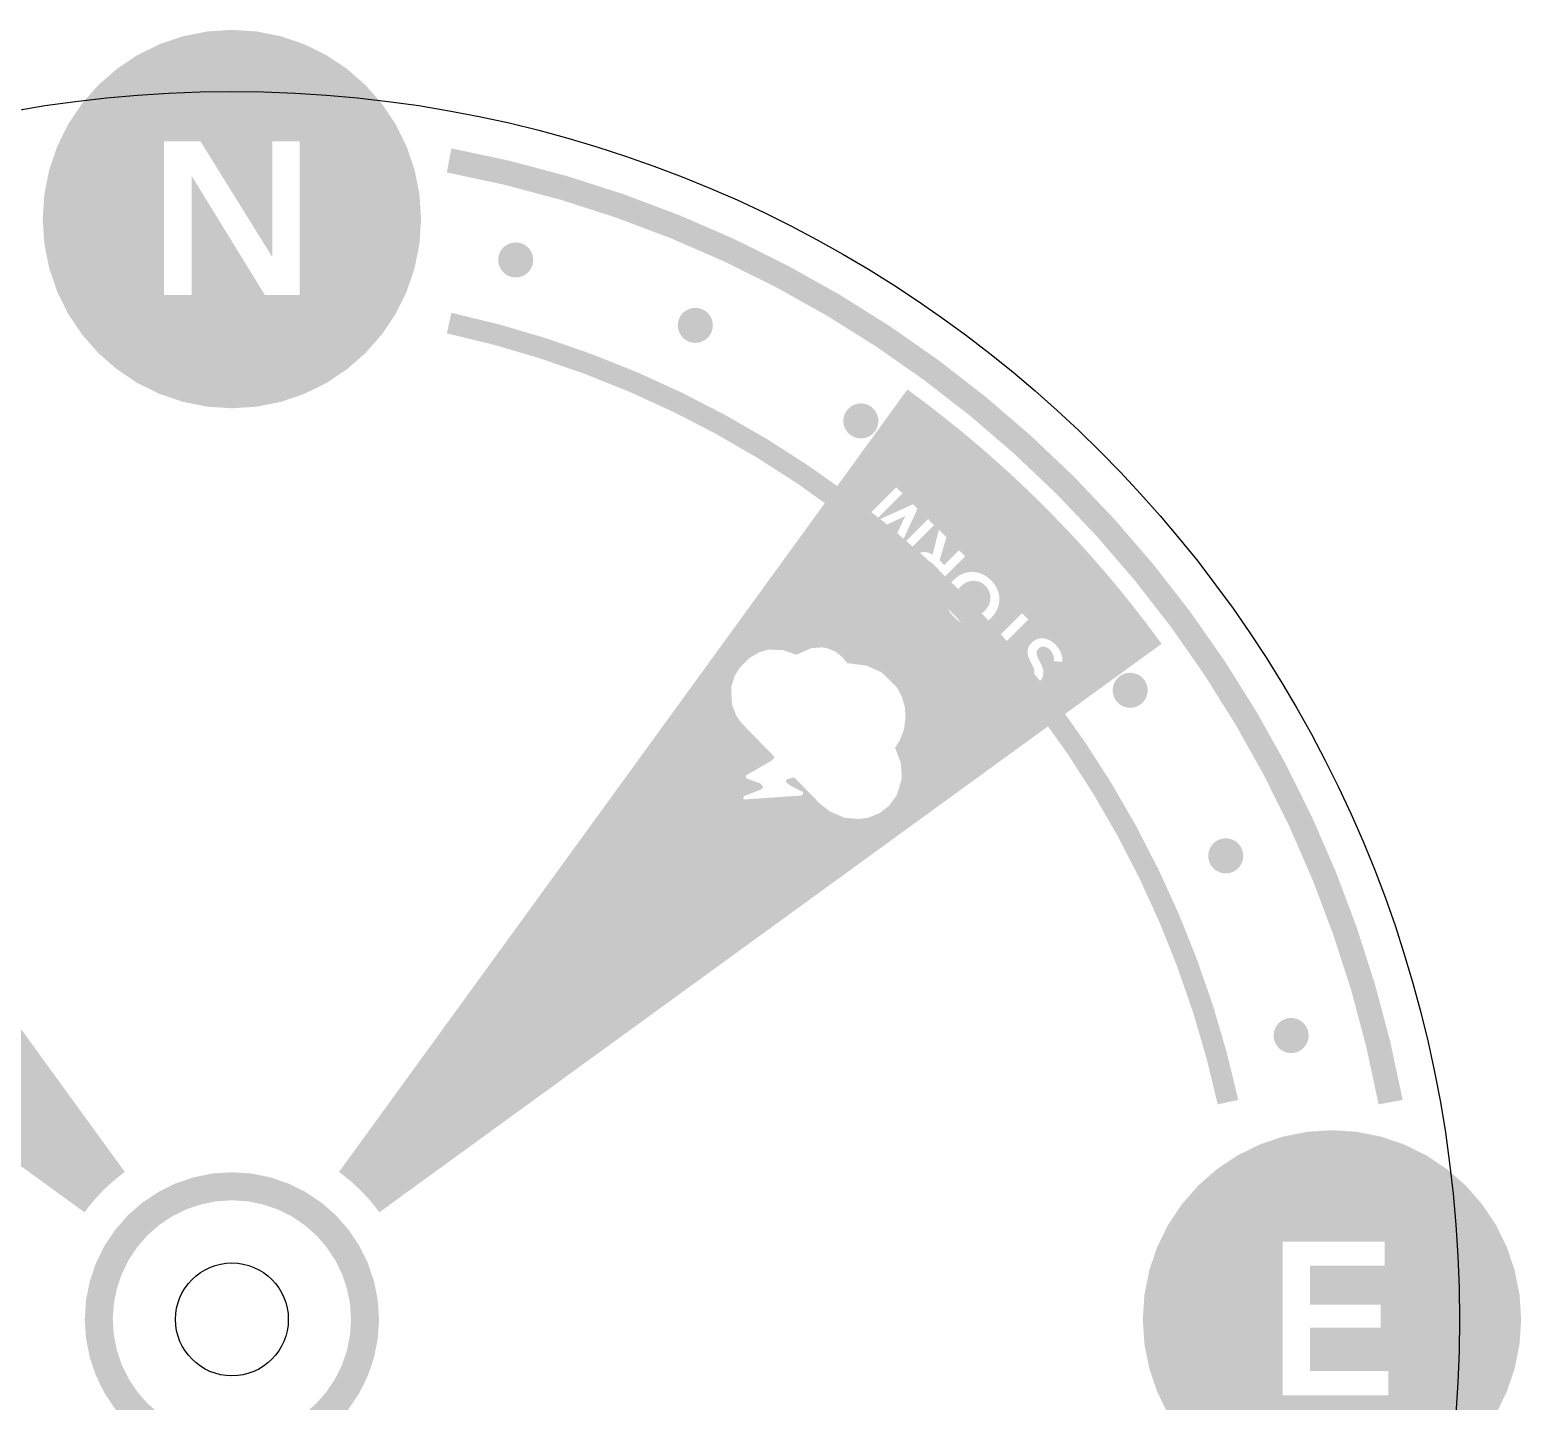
# Model space of a CAD drawing. Header units: millimetres. Extents: x 4 to 203, y 4 to 229.
# Drawn here: x 160.43 to 203, y 189.57 to 228.7 of the extents above; entities that cross this region are included whole.
import ezdxf

# ---------------------------------------------------------------- set-up
doc = ezdxf.new("R2010")
doc.units = ezdxf.units.MM
doc.layers.add('CUT', color=1, linetype='Continuous')
doc.layers.add('RASTER', color=7, linetype='Continuous')

msp = doc.modelspace()

# ---------------------------------------------------------------- hatches: boundary and pattern name
at = {"layer": 'RASTER'}
h = msp.add_hatch(color=7, dxfattribs=at)
h.paths.add_polyline_path([(171.6, 223.3), (171.554, 222.595), (171.416, 221.902), (171.189, 221.234), (170.877, 220.6), (170.484, 220.013), (170.018, 219.482), (169.487, 219.016), (168.9, 218.623), (168.266, 218.311), (167.598, 218.084), (166.905, 217.946), (166.2, 217.9), (165.495, 217.946), (164.802, 218.084), (164.134, 218.311), (163.5, 218.623), (162.913, 219.016), (162.382, 219.482), (161.916, 220.013), (161.523, 220.6), (161.211, 221.234), (160.984, 221.902), (160.846, 222.595), (160.8, 223.3), (160.846, 224.005), (160.984, 224.698), (161.211, 225.366), (161.523, 226), (161.916, 226.587), (162.382, 227.118), (162.913, 227.584), (163.5, 227.977), (164.134, 228.289), (164.802, 228.516), (165.495, 228.654), (166.2, 228.7), (166.905, 228.654), (167.598, 228.516), (168.266, 228.289), (168.9, 227.977), (169.487, 227.584), (170.018, 227.118), (170.484, 226.587), (170.877, 226), (171.189, 225.366), (171.416, 224.698), (171.554, 224.005)])
h.paths.add_polyline_path([(164.266, 225.52), (164.266, 221.13), (165.047, 221.13), (165.047, 224.521), (165.059, 224.521), (167.142, 221.13), (168.134, 221.13), (168.134, 225.52), (167.353, 225.52), (167.353, 222.234), (167.341, 222.234), (165.301, 225.52), (164.266, 225.52)], flags=0)
for points in [[(172.464, 225.318), (174.127, 224.963), (175.77, 224.525), (177.389, 224.006), (178.98, 223.407), (180.539, 222.729), (182.062, 221.973), (183.545, 221.143), (184.985, 220.239), (186.378, 219.265), (187.721, 218.222), (189.01, 217.113), (190.242, 215.942), (191.413, 214.71), (192.522, 213.421), (193.565, 212.078), (194.539, 210.685), (195.443, 209.245), (196.273, 207.762), (197.029, 206.239), (197.707, 204.68), (198.306, 203.089), (198.825, 201.47), (199.263, 199.827), (199.618, 198.164), (198.93, 198.036), (198.582, 199.664), (198.154, 201.273), (197.645, 202.858), (197.058, 204.417), (196.394, 205.943), (195.654, 207.435), (194.841, 208.888), (193.956, 210.298), (193.001, 211.663), (191.98, 212.978), (190.894, 214.24), (189.747, 215.447), (188.54, 216.594), (187.278, 217.68), (185.963, 218.701), (184.598, 219.656), (183.188, 220.541), (181.735, 221.354), (180.243, 222.094), (178.717, 222.758), (177.158, 223.345), (175.573, 223.854), (173.964, 224.282), (172.336, 224.63)], [(174.801, 222.133), (174.797, 222.068), (174.784, 222.004), (174.763, 221.942), (174.734, 221.883), (174.698, 221.829), (174.655, 221.78), (174.605, 221.737), (174.551, 221.7), (174.492, 221.672), (174.43, 221.651), (174.366, 221.638), (174.301, 221.633), (174.236, 221.638), (174.172, 221.651), (174.11, 221.672), (174.051, 221.7), (173.997, 221.737), (173.947, 221.78), (173.904, 221.829), (173.868, 221.883), (173.839, 221.942), (173.818, 222.004), (173.805, 222.068), (173.801, 222.133), (173.805, 222.199), (173.818, 222.263), (173.839, 222.325), (173.868, 222.383), (173.904, 222.438), (173.947, 222.487), (173.997, 222.53), (174.051, 222.566), (174.11, 222.595), (174.172, 222.616), (174.236, 222.629), (174.301, 222.633), (174.366, 222.629), (174.43, 222.616), (174.492, 222.595), (174.551, 222.566), (174.605, 222.53), (174.655, 222.487), (174.698, 222.438), (174.734, 222.383), (174.763, 222.325), (174.784, 222.263), (174.797, 222.199)], [(172.464, 220.625), (173.822, 220.295), (175.164, 219.9), (176.485, 219.442), (177.782, 218.922), (179.054, 218.341), (180.296, 217.7), (181.507, 217.001), (182.683, 216.245), (183.822, 215.434), (184.921, 214.569), (185.977, 213.654), (186.989, 212.689), (187.954, 211.677), (188.869, 210.621), (189.734, 209.522), (190.545, 208.383), (191.301, 207.207), (192, 205.996), (192.641, 204.754), (193.222, 203.482), (193.742, 202.185), (194.2, 200.864), (194.595, 199.522), (194.925, 198.164), (194.339, 198.036), (194.015, 199.367), (193.629, 200.681), (193.18, 201.975), (192.671, 203.246), (192.102, 204.492), (191.474, 205.709), (190.789, 206.895), (190.048, 208.047), (189.253, 209.162), (188.407, 210.239), (187.51, 211.274), (186.565, 212.265), (185.574, 213.21), (184.539, 214.107), (183.462, 214.953), (182.347, 215.748), (181.195, 216.489), (180.009, 217.174), (178.792, 217.802), (177.546, 218.371), (176.275, 218.88), (174.981, 219.329), (173.667, 219.715), (172.336, 220.039)], [(179.928, 220.267), (179.924, 220.202), (179.911, 220.138), (179.89, 220.076), (179.861, 220.017), (179.825, 219.963), (179.782, 219.914), (179.732, 219.871), (179.678, 219.834), (179.619, 219.805), (179.557, 219.784), (179.493, 219.772), (179.428, 219.767), (179.363, 219.772), (179.299, 219.784), (179.237, 219.805), (179.178, 219.834), (179.124, 219.871), (179.074, 219.914), (179.031, 219.963), (178.995, 220.017), (178.966, 220.076), (178.945, 220.138), (178.932, 220.202), (178.928, 220.267), (178.932, 220.333), (178.945, 220.397), (178.966, 220.459), (178.995, 220.517), (179.031, 220.572), (179.074, 220.621), (179.124, 220.664), (179.178, 220.7), (179.237, 220.729), (179.299, 220.75), (179.363, 220.763), (179.428, 220.767), (179.493, 220.763), (179.557, 220.75), (179.619, 220.729), (179.678, 220.7), (179.732, 220.664), (179.782, 220.621), (179.825, 220.572), (179.861, 220.517), (179.89, 220.459), (179.911, 220.397), (179.924, 220.333)], [(184.653, 217.539), (184.649, 217.474), (184.636, 217.41), (184.615, 217.348), (184.586, 217.289), (184.55, 217.235), (184.506, 217.186), (184.457, 217.143), (184.403, 217.106), (184.344, 217.078), (184.282, 217.056), (184.218, 217.044), (184.153, 217.039), (184.088, 217.044), (184.024, 217.056), (183.962, 217.078), (183.903, 217.106), (183.849, 217.143), (183.799, 217.186), (183.756, 217.235), (183.72, 217.289), (183.691, 217.348), (183.67, 217.41), (183.657, 217.474), (183.653, 217.539), (183.657, 217.605), (183.67, 217.669), (183.691, 217.731), (183.72, 217.789), (183.756, 217.844), (183.799, 217.893), (183.849, 217.936), (183.903, 217.972), (183.962, 218.001), (184.024, 218.022), (184.088, 218.035), (184.153, 218.039), (184.218, 218.035), (184.282, 218.022), (184.344, 218.001), (184.403, 217.972), (184.457, 217.936), (184.506, 217.893), (184.55, 217.844), (184.586, 217.789), (184.615, 217.731), (184.636, 217.669), (184.649, 217.605)], [(192.339, 209.853), (192.335, 209.788), (192.322, 209.724), (192.301, 209.662), (192.272, 209.603), (192.236, 209.549), (192.193, 209.499), (192.144, 209.456), (192.089, 209.42), (192.031, 209.391), (191.969, 209.37), (191.905, 209.357), (191.839, 209.353), (191.774, 209.357), (191.71, 209.37), (191.648, 209.391), (191.589, 209.42), (191.535, 209.456), (191.486, 209.499), (191.443, 209.549), (191.406, 209.603), (191.378, 209.662), (191.356, 209.724), (191.344, 209.788), (191.339, 209.853), (191.344, 209.918), (191.356, 209.982), (191.378, 210.044), (191.406, 210.103), (191.443, 210.157), (191.486, 210.206), (191.535, 210.25), (191.589, 210.286), (191.648, 210.315), (191.71, 210.336), (191.774, 210.349), (191.839, 210.353), (191.905, 210.349), (191.969, 210.336), (192.031, 210.315), (192.089, 210.286), (192.144, 210.25), (192.193, 210.206), (192.236, 210.157), (192.272, 210.103), (192.301, 210.044), (192.322, 209.982), (192.335, 209.918)], [(195.067, 205.128), (195.063, 205.063), (195.05, 204.999), (195.029, 204.937), (195, 204.878), (194.964, 204.824), (194.921, 204.774), (194.872, 204.731), (194.817, 204.695), (194.759, 204.666), (194.697, 204.645), (194.633, 204.632), (194.567, 204.628), (194.502, 204.632), (194.438, 204.645), (194.376, 204.666), (194.317, 204.695), (194.263, 204.731), (194.214, 204.774), (194.171, 204.824), (194.134, 204.878), (194.105, 204.937), (194.084, 204.999), (194.072, 205.063), (194.067, 205.128), (194.072, 205.193), (194.084, 205.257), (194.105, 205.319), (194.134, 205.378), (194.171, 205.432), (194.214, 205.482), (194.263, 205.525), (194.317, 205.561), (194.376, 205.59), (194.438, 205.611), (194.502, 205.624), (194.567, 205.628), (194.633, 205.624), (194.697, 205.611), (194.759, 205.59), (194.817, 205.561), (194.872, 205.525), (194.921, 205.482), (194.964, 205.432), (195, 205.378), (195.029, 205.319), (195.05, 205.257), (195.063, 205.193)], [(196.933, 200.001), (196.929, 199.936), (196.916, 199.872), (196.895, 199.81), (196.866, 199.751), (196.83, 199.697), (196.787, 199.647), (196.738, 199.604), (196.683, 199.568), (196.625, 199.539), (196.563, 199.518), (196.499, 199.505), (196.433, 199.501), (196.368, 199.505), (196.304, 199.518), (196.242, 199.539), (196.183, 199.568), (196.129, 199.604), (196.08, 199.647), (196.037, 199.697), (196, 199.751), (195.972, 199.81), (195.951, 199.872), (195.938, 199.936), (195.933, 200.001), (195.938, 200.066), (195.951, 200.13), (195.972, 200.192), (196, 200.251), (196.037, 200.305), (196.08, 200.355), (196.129, 200.398), (196.183, 200.434), (196.242, 200.463), (196.304, 200.484), (196.368, 200.497), (196.433, 200.501), (196.499, 200.497), (196.563, 200.484), (196.625, 200.463), (196.683, 200.434), (196.738, 200.398), (196.787, 200.355), (196.83, 200.305), (196.866, 200.251), (196.895, 200.192), (196.916, 200.13), (196.929, 200.066)]]:
    msp.add_hatch(color=7, dxfattribs=at).paths.add_polyline_path(points)
h = msp.add_hatch(color=7, dxfattribs=at)
h.paths.add_polyline_path([(139.664, 211.179), (139.919, 211.525), (140.178, 211.867), (140.442, 212.206), (140.71, 212.542), (140.982, 212.874), (141.259, 213.202), (141.54, 213.527), (141.825, 213.847), (142.114, 214.165), (142.408, 214.478), (142.705, 214.788), (143.007, 215.093), (143.312, 215.395), (143.622, 215.692), (143.935, 215.986), (144.253, 216.275), (144.573, 216.56), (144.898, 216.841), (145.226, 217.118), (145.558, 217.39), (145.894, 217.658), (146.233, 217.922), (146.575, 218.181), (146.921, 218.436), (163.144, 196.107), (163.089, 196.067), (163.034, 196.025), (162.981, 195.984), (162.928, 195.941), (162.875, 195.898), (162.823, 195.854), (162.771, 195.81), (162.721, 195.764), (162.67, 195.718), (162.621, 195.672), (162.571, 195.625), (162.523, 195.577), (162.475, 195.529), (162.428, 195.479), (162.382, 195.43), (162.336, 195.379), (162.29, 195.329), (162.246, 195.277), (162.202, 195.225), (162.159, 195.172), (162.116, 195.119), (162.075, 195.066), (162.033, 195.011), (161.993, 194.956)])
h.paths.add_polyline_path([(147.734, 210.444), (147.545, 210.019), (147.473, 209.467), (147.284, 209.307), (147.137, 209.116), (147.044, 208.882), (147.023, 208.744), (147.046, 208.436), (147.233, 208.011), (147.097, 207.618), (147.088, 207.204), (147.159, 206.959), (147.326, 206.672), (147.613, 206.386), (147.847, 206.245), (148.166, 206.15), (148.665, 206.175), (148.973, 206.298), (149.186, 206.449), (150.153, 207.393), (150.252, 207.31), (150.673, 206.579), (150.726, 206.564), (150.765, 206.598), (150.905, 206.981), (151.013, 207.072), (151.081, 207.002), (151.264, 206.524), (151.34, 206.488), (151.362, 206.534), (151.251, 208.149), (151.204, 208.207), (151.143, 208.192), (150.975, 207.852), (150.864, 207.709), (150.792, 207.735), (150.733, 207.916), (150.769, 207.99), (151.491, 208.691), (151.71, 208.978), (151.887, 209.392), (151.918, 209.796), (151.887, 210.051), (151.761, 210.37), (151.544, 210.657), (151.236, 210.882), (150.758, 211.022), (150.323, 210.995), (149.887, 210.829), (149.664, 210.969), (149.366, 211.084), (149.058, 211.122), (148.75, 211.114), (148.431, 211.022), (148.155, 210.876), (147.734, 210.444)], flags=0)
h.paths.add_polyline_path([(147.52, 214.345), (147.531, 214.102), (147.559, 214.104), (147.586, 214.107), (147.614, 214.112), (147.641, 214.118), (147.668, 214.126), (147.695, 214.135), (147.722, 214.145), (147.748, 214.158), (147.774, 214.171), (147.799, 214.185), (147.823, 214.2), (147.846, 214.215), (147.868, 214.232), (147.89, 214.249), (147.91, 214.267), (147.93, 214.286), (147.946, 214.303), (147.962, 214.32), (147.978, 214.339), (147.993, 214.357), (148.007, 214.377), (148.02, 214.396), (148.033, 214.416), (148.046, 214.437), (148.057, 214.458), (148.068, 214.479), (148.077, 214.5), (148.086, 214.521), (148.093, 214.543), (148.1, 214.564), (148.105, 214.586), (148.109, 214.608), (148.113, 214.63), (148.115, 214.652), (148.116, 214.674), (148.115, 214.696), (148.114, 214.717), (148.111, 214.739), (148.107, 214.761), (148.102, 214.783), (148.095, 214.804), (148.087, 214.826), (148.077, 214.846), (148.065, 214.867), (148.052, 214.887), (148.037, 214.907), (148.02, 214.927), (148.002, 214.946), (147.984, 214.963), (147.967, 214.979), (147.949, 214.993), (147.931, 215.005), (147.914, 215.016), (147.896, 215.026), (147.879, 215.035), (147.861, 215.041), (147.844, 215.047), (147.826, 215.052), (147.809, 215.056), (147.792, 215.059), (147.774, 215.061), (147.757, 215.063), (147.74, 215.063), (147.723, 215.063), (147.706, 215.061), (147.689, 215.06), (147.672, 215.057), (147.655, 215.054), (147.638, 215.05), (147.622, 215.045), (147.605, 215.04), (147.589, 215.034), (147.573, 215.027), (147.557, 215.021), (147.541, 215.014), (147.525, 215.007), (147.51, 215), (147.495, 214.992), (147.479, 214.985), (147.464, 214.977), (147.449, 214.969), (147.434, 214.962), (147.419, 214.954), (147.404, 214.947), (147.389, 214.939), (147.374, 214.932), (147.36, 214.925), (147.346, 214.918), (147.332, 214.911), (147.318, 214.905), (147.304, 214.899), (147.291, 214.894), (147.277, 214.889), (147.264, 214.884), (147.252, 214.881), (147.239, 214.877), (147.226, 214.875), (147.214, 214.873), (147.202, 214.871), (147.19, 214.87), (147.178, 214.87), (147.167, 214.871), (147.155, 214.872), (147.144, 214.873), (147.133, 214.876), (147.122, 214.879), (147.111, 214.884), (147.101, 214.889), (147.09, 214.895), (147.08, 214.903), (147.07, 214.911), (147.06, 214.921), (147.05, 214.931), (147.041, 214.941), (147.033, 214.952), (147.026, 214.962), (147.02, 214.973), (147.015, 214.984), (147.011, 214.995), (147.008, 215.005), (147.005, 215.016), (147.003, 215.027), (147.002, 215.038), (147.001, 215.049), (147.001, 215.06), (147.001, 215.072), (147.003, 215.083), (147.004, 215.094), (147.006, 215.105), (147.009, 215.116), (147.012, 215.127), (147.016, 215.137), (147.021, 215.148), (147.025, 215.158), (147.031, 215.169), (147.037, 215.179), (147.043, 215.189), (147.049, 215.198), (147.056, 215.208), (147.063, 215.217), (147.07, 215.225), (147.077, 215.234), (147.085, 215.242), (147.093, 215.25), (147.108, 215.264), (147.124, 215.278), (147.142, 215.291), (147.16, 215.303), (147.179, 215.314), (147.2, 215.324), (147.221, 215.333), (147.243, 215.341), (147.266, 215.349), (147.289, 215.354), (147.311, 215.359), (147.334, 215.362), (147.356, 215.363), (147.378, 215.363), (147.4, 215.362), (147.422, 215.359), (147.431, 215.605), (147.398, 215.607), (147.366, 215.606), (147.333, 215.604), (147.301, 215.599), (147.268, 215.592), (147.236, 215.583), (147.203, 215.572), (147.171, 215.559), (147.139, 215.544), (147.108, 215.528), (147.078, 215.51), (147.05, 215.492), (147.022, 215.472), (146.995, 215.451), (146.969, 215.428), (146.944, 215.404), (146.926, 215.386), (146.909, 215.367), (146.893, 215.347), (146.877, 215.328), (146.863, 215.307), (146.849, 215.287), (146.836, 215.266), (146.824, 215.244), (146.813, 215.223), (146.803, 215.201), (146.794, 215.179), (146.786, 215.157), (146.78, 215.135), (146.775, 215.113), (146.77, 215.091), (146.767, 215.069), (146.765, 215.047), (146.765, 215.024), (146.766, 215.002), (146.767, 214.98), (146.771, 214.957), (146.775, 214.935), (146.781, 214.913), (146.788, 214.89), (146.796, 214.868), (146.806, 214.846), (146.818, 214.824), (146.831, 214.803), (146.845, 214.782), (146.862, 214.761), (146.879, 214.74), (146.899, 214.72), (146.917, 214.702), (146.936, 214.686), (146.954, 214.672), (146.973, 214.659), (146.992, 214.648), (147.011, 214.638), (147.03, 214.631), (147.049, 214.624), (147.069, 214.619), (147.088, 214.615), (147.107, 214.612), (147.126, 214.611), (147.145, 214.61), (147.164, 214.61), (147.183, 214.611), (147.202, 214.613), (147.221, 214.616), (147.24, 214.62), (147.258, 214.624), (147.277, 214.629), (147.295, 214.635), (147.313, 214.641), (147.331, 214.648), (147.349, 214.655), (147.367, 214.663), (147.384, 214.671), (147.402, 214.679), (147.419, 214.687), (147.435, 214.695), (147.452, 214.704), (147.468, 214.712), (147.484, 214.72), (147.498, 214.727), (147.511, 214.734), (147.525, 214.741), (147.538, 214.748), (147.55, 214.754), (147.563, 214.76), (147.575, 214.766), (147.588, 214.772), (147.599, 214.778), (147.611, 214.782), (147.623, 214.787), (147.634, 214.791), (147.645, 214.795), (147.656, 214.798), (147.667, 214.8), (147.677, 214.802), (147.688, 214.804), (147.698, 214.805), (147.708, 214.806), (147.718, 214.806), (147.728, 214.805), (147.738, 214.804), (147.748, 214.803), (147.757, 214.8), (147.767, 214.798), (147.776, 214.794), (147.785, 214.79), (147.794, 214.784), (147.803, 214.779), (147.812, 214.772), (147.821, 214.765), (147.829, 214.757), (147.838, 214.747), (147.846, 214.738), (147.853, 214.728), (147.859, 214.718), (147.865, 214.708), (147.869, 214.698), (147.873, 214.688), (147.876, 214.677), (147.878, 214.667), (147.88, 214.656), (147.881, 214.646), (147.881, 214.635), (147.881, 214.625), (147.88, 214.614), (147.879, 214.604), (147.877, 214.593), (147.874, 214.583), (147.871, 214.572), (147.868, 214.562), (147.864, 214.552), (147.86, 214.542), (147.855, 214.532), (147.85, 214.522), (147.844, 214.513), (147.838, 214.503), (147.832, 214.494), (147.826, 214.484), (147.819, 214.476), (147.812, 214.467), (147.805, 214.459), (147.797, 214.45), (147.79, 214.443), (147.776, 214.43), (147.762, 214.418), (147.747, 214.407), (147.731, 214.397), (147.715, 214.387), (147.698, 214.378), (147.68, 214.37), (147.661, 214.363), (147.642, 214.357), (147.624, 214.352), (147.605, 214.348), (147.588, 214.345), (147.57, 214.344), (147.553, 214.343), (147.536, 214.343), (147.52, 214.345)], flags=0)
h.paths.add_polyline_path([(147.07, 213.788), (146.224, 214.633), (146.046, 214.455), (146.892, 213.61), (146.585, 213.303), (146.74, 213.147), (147.532, 213.939), (147.377, 214.095), (147.07, 213.788)], flags=0)
h.paths.add_polyline_path([(146.175, 213.577), (146.145, 213.605), (146.115, 213.632), (146.084, 213.657), (146.052, 213.679), (146.02, 213.7), (145.988, 213.719), (145.954, 213.736), (145.92, 213.751), (145.886, 213.764), (145.851, 213.776), (145.817, 213.785), (145.782, 213.793), (145.747, 213.799), (145.712, 213.803), (145.677, 213.806), (145.642, 213.806), (145.606, 213.805), (145.571, 213.802), (145.536, 213.797), (145.501, 213.79), (145.466, 213.782), (145.432, 213.771), (145.397, 213.759), (145.363, 213.745), (145.329, 213.73), (145.296, 213.712), (145.263, 213.693), (145.231, 213.672), (145.2, 213.649), (145.169, 213.624), (145.139, 213.598), (145.11, 213.57), (145.081, 213.54), (145.055, 213.51), (145.03, 213.479), (145.007, 213.447), (144.985, 213.415), (144.966, 213.382), (144.948, 213.349), (144.932, 213.315), (144.918, 213.28), (144.906, 213.246), (144.895, 213.211), (144.887, 213.176), (144.88, 213.141), (144.875, 213.106), (144.872, 213.07), (144.87, 213.035), (144.871, 212.999), (144.873, 212.964), (144.877, 212.929), (144.883, 212.894), (144.89, 212.859), (144.9, 212.824), (144.911, 212.79), (144.925, 212.755), (144.94, 212.721), (144.957, 212.688), (144.976, 212.655), (144.996, 212.623), (145.019, 212.592), (145.044, 212.561), (145.07, 212.531), (145.099, 212.501), (145.129, 212.472), (145.16, 212.445), (145.191, 212.42), (145.223, 212.397), (145.255, 212.375), (145.288, 212.356), (145.322, 212.339), (145.356, 212.324), (145.39, 212.311), (145.425, 212.3), (145.459, 212.29), (145.494, 212.283), (145.528, 212.277), (145.563, 212.273), (145.598, 212.272), (145.633, 212.272), (145.668, 212.274), (145.703, 212.277), (145.738, 212.283), (145.772, 212.29), (145.806, 212.3), (145.841, 212.311), (145.875, 212.324), (145.909, 212.338), (145.943, 212.355), (145.976, 212.373), (146.008, 212.393), (146.04, 212.414), (146.071, 212.438), (146.102, 212.463), (146.132, 212.489), (146.162, 212.518), (146.19, 212.547), (146.217, 212.577), (146.241, 212.607), (146.264, 212.639), (146.286, 212.67), (146.305, 212.703), (146.323, 212.735), (146.339, 212.769), (146.354, 212.803), (146.367, 212.837), (146.377, 212.871), (146.387, 212.905), (146.394, 212.939), (146.399, 212.974), (146.403, 213.008), (146.405, 213.043), (146.404, 213.078), (146.403, 213.113), (146.399, 213.147), (146.393, 213.182), (146.385, 213.216), (146.376, 213.251), (146.365, 213.285), (146.352, 213.32), (146.336, 213.354), (146.319, 213.387), (146.3, 213.42), (146.279, 213.453), (146.256, 213.485), (146.231, 213.516), (146.204, 213.547), (146.175, 213.577)], flags=0)
h.paths.add_polyline_path([(145.981, 213.383), (146, 213.364), (146.018, 213.344), (146.034, 213.323), (146.05, 213.302), (146.064, 213.281), (146.077, 213.259), (146.089, 213.237), (146.1, 213.214), (146.11, 213.191), (146.119, 213.168), (146.127, 213.145), (146.133, 213.122), (146.138, 213.099), (146.142, 213.076), (146.145, 213.052), (146.146, 213.028), (146.147, 213.005), (146.146, 212.981), (146.144, 212.958), (146.141, 212.934), (146.137, 212.911), (146.131, 212.888), (146.124, 212.865), (146.116, 212.842), (146.107, 212.82), (146.096, 212.798), (146.084, 212.776), (146.071, 212.755), (146.056, 212.734), (146.04, 212.713), (146.022, 212.693), (146.004, 212.673), (145.984, 212.655), (145.964, 212.637), (145.943, 212.621), (145.922, 212.606), (145.901, 212.593), (145.879, 212.581), (145.857, 212.57), (145.834, 212.56), (145.811, 212.552), (145.788, 212.545), (145.765, 212.539), (145.741, 212.535), (145.718, 212.532), (145.694, 212.529), (145.671, 212.529), (145.647, 212.529), (145.624, 212.531), (145.6, 212.534), (145.577, 212.538), (145.553, 212.543), (145.53, 212.549), (145.507, 212.557), (145.484, 212.565), (145.461, 212.575), (145.439, 212.586), (145.416, 212.598), (145.395, 212.611), (145.373, 212.626), (145.352, 212.641), (145.332, 212.658), (145.312, 212.676), (145.292, 212.695), (145.273, 212.715), (145.254, 212.736), (145.237, 212.757), (145.221, 212.778), (145.206, 212.8), (145.193, 212.822), (145.18, 212.844), (145.169, 212.867), (145.159, 212.89), (145.15, 212.913), (145.143, 212.937), (145.137, 212.96), (145.131, 212.983), (145.127, 213.007), (145.125, 213.031), (145.123, 213.055), (145.123, 213.078), (145.124, 213.102), (145.126, 213.126), (145.13, 213.149), (145.134, 213.172), (145.14, 213.195), (145.147, 213.218), (145.156, 213.241), (145.165, 213.264), (145.176, 213.286), (145.189, 213.308), (145.202, 213.329), (145.217, 213.349), (145.233, 213.37), (145.25, 213.389), (145.268, 213.409), (145.288, 213.427), (145.307, 213.444), (145.327, 213.46), (145.348, 213.475), (145.369, 213.488), (145.391, 213.5), (145.413, 213.511), (145.435, 213.52), (145.458, 213.529), (145.481, 213.536), (145.504, 213.542), (145.527, 213.546), (145.55, 213.549), (145.574, 213.552), (145.597, 213.553), (145.621, 213.552), (145.645, 213.551), (145.669, 213.548), (145.692, 213.544), (145.716, 213.539), (145.739, 213.533), (145.762, 213.525), (145.785, 213.516), (145.808, 213.506), (145.831, 213.495), (145.854, 213.483), (145.876, 213.469), (145.898, 213.454), (145.919, 213.438), (145.94, 213.421), (145.961, 213.403), (145.981, 213.383)], flags=0)
h.paths.add_polyline_path([(145.424, 211.831), (144.423, 212.832), (144.244, 212.654), (144.669, 212.229), (144.538, 212.099), (143.882, 212.292), (143.667, 212.077), (144.379, 211.9), (144.36, 211.867), (144.343, 211.835), (144.33, 211.802), (144.319, 211.77), (144.311, 211.737), (144.306, 211.705), (144.303, 211.672), (144.304, 211.64), (144.307, 211.607), (144.314, 211.576), (144.323, 211.545), (144.336, 211.515), (144.352, 211.485), (144.372, 211.456), (144.394, 211.428), (144.42, 211.401), (144.44, 211.382), (144.46, 211.364), (144.48, 211.349), (144.501, 211.335), (144.521, 211.323), (144.542, 211.313), (144.564, 211.304), (144.585, 211.297), (144.607, 211.292), (144.628, 211.288), (144.65, 211.285), (144.671, 211.284), (144.693, 211.284), (144.714, 211.285), (144.736, 211.287), (144.757, 211.291), (144.778, 211.296), (144.8, 211.302), (144.821, 211.309), (144.841, 211.317), (144.862, 211.326), (144.883, 211.337), (144.903, 211.348), (144.924, 211.36), (144.944, 211.373), (144.964, 211.387), (144.983, 211.402), (145.003, 211.417), (145.021, 211.432), (145.04, 211.448), (145.058, 211.465), (145.076, 211.483), (145.424, 211.831)], flags=0)
h.paths.add_polyline_path([(144.669, 211.938), (144.814, 212.084), (145.096, 211.802), (144.934, 211.641), (144.926, 211.633), (144.917, 211.624), (144.908, 211.616), (144.899, 211.608), (144.889, 211.6), (144.879, 211.592), (144.869, 211.584), (144.859, 211.577), (144.848, 211.569), (144.838, 211.563), (144.827, 211.556), (144.817, 211.551), (144.806, 211.546), (144.795, 211.541), (144.784, 211.537), (144.773, 211.534), (144.762, 211.531), (144.751, 211.528), (144.74, 211.527), (144.729, 211.526), (144.718, 211.526), (144.707, 211.526), (144.696, 211.527), (144.685, 211.529), (144.674, 211.531), (144.663, 211.535), (144.652, 211.539), (144.641, 211.545), (144.631, 211.551), (144.62, 211.559), (144.61, 211.568), (144.599, 211.577), (144.589, 211.589), (144.579, 211.6), (144.57, 211.612), (144.563, 211.624), (144.557, 211.635), (144.552, 211.647), (144.548, 211.659), (144.545, 211.671), (144.543, 211.684), (144.542, 211.696), (144.541, 211.708), (144.542, 211.719), (144.543, 211.731), (144.545, 211.743), (144.547, 211.755), (144.551, 211.766), (144.555, 211.778), (144.559, 211.789), (144.564, 211.8), (144.57, 211.812), (144.576, 211.823), (144.583, 211.834), (144.59, 211.845), (144.598, 211.856), (144.606, 211.867), (144.615, 211.878), (144.623, 211.888), (144.632, 211.898), (144.641, 211.909), (144.65, 211.919), (144.659, 211.928), (144.669, 211.938)], flags=0)
h.paths.add_polyline_path([(144.534, 210.941), (143.533, 211.942), (143.363, 211.773), (144.168, 210.968), (144.165, 210.965), (143.061, 211.47), (142.936, 211.345), (143.437, 210.237), (143.434, 210.234), (142.629, 211.039), (142.453, 210.862), (143.454, 209.861), (143.734, 210.141), (143.28, 211.109), (143.284, 211.114), (144.256, 210.662), (144.534, 210.941)], flags=0)
h = msp.add_hatch(color=7, dxfattribs=at)
h.paths.add_polyline_path([(185.479, 218.436), (185.825, 218.181), (186.167, 217.922), (186.506, 217.658), (186.842, 217.39), (187.174, 217.118), (187.502, 216.841), (187.827, 216.56), (188.147, 216.275), (188.465, 215.986), (188.778, 215.692), (189.088, 215.395), (189.393, 215.093), (189.695, 214.788), (189.992, 214.478), (190.286, 214.165), (190.575, 213.847), (190.86, 213.527), (191.141, 213.202), (191.418, 212.874), (191.69, 212.542), (191.958, 212.206), (192.222, 211.867), (192.481, 211.525), (192.736, 211.179), (170.407, 194.956), (170.367, 195.011), (170.325, 195.066), (170.284, 195.119), (170.241, 195.172), (170.198, 195.225), (170.154, 195.277), (170.11, 195.329), (170.064, 195.379), (170.018, 195.43), (169.972, 195.479), (169.925, 195.529), (169.877, 195.577), (169.829, 195.625), (169.779, 195.672), (169.73, 195.718), (169.679, 195.764), (169.629, 195.81), (169.577, 195.854), (169.525, 195.898), (169.472, 195.941), (169.419, 195.984), (169.366, 196.025), (169.311, 196.067), (169.256, 196.107)])
h.paths.add_polyline_path([(184.744, 210.366), (184.319, 210.555), (183.767, 210.627), (183.607, 210.816), (183.416, 210.963), (183.182, 211.056), (183.044, 211.077), (182.736, 211.054), (182.311, 210.867), (181.918, 211.003), (181.504, 211.012), (181.259, 210.941), (180.972, 210.774), (180.686, 210.487), (180.545, 210.253), (180.45, 209.934), (180.475, 209.435), (180.598, 209.127), (180.749, 208.914), (181.693, 207.947), (181.61, 207.848), (180.879, 207.427), (180.864, 207.374), (180.898, 207.335), (181.281, 207.195), (181.372, 207.087), (181.302, 207.019), (180.824, 206.836), (180.788, 206.76), (180.834, 206.738), (182.449, 206.849), (182.507, 206.896), (182.492, 206.957), (182.152, 207.125), (182.009, 207.236), (182.035, 207.308), (182.216, 207.367), (182.29, 207.331), (182.991, 206.609), (183.278, 206.39), (183.692, 206.213), (184.096, 206.182), (184.351, 206.213), (184.67, 206.339), (184.957, 206.556), (185.182, 206.864), (185.322, 207.342), (185.295, 207.777), (185.129, 208.213), (185.269, 208.436), (185.384, 208.734), (185.422, 209.042), (185.414, 209.35), (185.322, 209.669), (185.176, 209.945), (184.744, 210.366)], flags=0)
h.paths.add_polyline_path([(188.645, 210.58), (188.402, 210.569), (188.404, 210.541), (188.407, 210.514), (188.412, 210.486), (188.418, 210.459), (188.426, 210.432), (188.435, 210.405), (188.445, 210.378), (188.458, 210.352), (188.471, 210.326), (188.485, 210.301), (188.5, 210.277), (188.515, 210.254), (188.532, 210.232), (188.549, 210.21), (188.567, 210.19), (188.586, 210.17), (188.603, 210.154), (188.62, 210.138), (188.639, 210.122), (188.657, 210.107), (188.677, 210.093), (188.696, 210.08), (188.716, 210.067), (188.737, 210.054), (188.758, 210.043), (188.779, 210.032), (188.8, 210.023), (188.821, 210.014), (188.843, 210.007), (188.864, 210), (188.886, 209.995), (188.908, 209.991), (188.93, 209.987), (188.952, 209.985), (188.974, 209.984), (188.996, 209.985), (189.017, 209.986), (189.039, 209.989), (189.061, 209.993), (189.083, 209.998), (189.104, 210.005), (189.126, 210.013), (189.146, 210.023), (189.167, 210.035), (189.187, 210.048), (189.207, 210.063), (189.227, 210.08), (189.246, 210.098), (189.263, 210.116), (189.279, 210.133), (189.293, 210.151), (189.305, 210.169), (189.316, 210.186), (189.326, 210.204), (189.335, 210.221), (189.341, 210.239), (189.347, 210.256), (189.352, 210.274), (189.356, 210.291), (189.359, 210.308), (189.361, 210.326), (189.363, 210.343), (189.363, 210.36), (189.363, 210.377), (189.361, 210.394), (189.36, 210.411), (189.357, 210.428), (189.354, 210.445), (189.35, 210.462), (189.345, 210.478), (189.34, 210.495), (189.334, 210.511), (189.327, 210.527), (189.321, 210.543), (189.314, 210.559), (189.307, 210.575), (189.3, 210.59), (189.292, 210.605), (189.285, 210.621), (189.277, 210.636), (189.269, 210.651), (189.262, 210.666), (189.254, 210.681), (189.247, 210.696), (189.239, 210.711), (189.232, 210.726), (189.225, 210.74), (189.218, 210.754), (189.211, 210.768), (189.205, 210.782), (189.199, 210.796), (189.194, 210.809), (189.189, 210.823), (189.184, 210.836), (189.181, 210.848), (189.177, 210.861), (189.175, 210.874), (189.173, 210.886), (189.171, 210.898), (189.17, 210.91), (189.17, 210.922), (189.171, 210.933), (189.172, 210.945), (189.173, 210.956), (189.176, 210.967), (189.179, 210.978), (189.184, 210.989), (189.189, 210.999), (189.195, 211.01), (189.203, 211.02), (189.211, 211.03), (189.221, 211.04), (189.231, 211.05), (189.241, 211.059), (189.252, 211.067), (189.262, 211.074), (189.273, 211.08), (189.284, 211.085), (189.295, 211.089), (189.305, 211.092), (189.316, 211.095), (189.327, 211.097), (189.338, 211.098), (189.349, 211.099), (189.36, 211.099), (189.372, 211.099), (189.383, 211.097), (189.394, 211.096), (189.405, 211.094), (189.416, 211.091), (189.427, 211.088), (189.437, 211.084), (189.448, 211.079), (189.458, 211.075), (189.469, 211.069), (189.479, 211.063), (189.489, 211.057), (189.498, 211.051), (189.508, 211.044), (189.517, 211.037), (189.525, 211.03), (189.534, 211.023), (189.542, 211.015), (189.55, 211.007), (189.564, 210.992), (189.578, 210.976), (189.591, 210.958), (189.603, 210.94), (189.614, 210.921), (189.624, 210.9), (189.633, 210.879), (189.641, 210.857), (189.649, 210.834), (189.654, 210.811), (189.659, 210.789), (189.662, 210.766), (189.663, 210.744), (189.663, 210.722), (189.662, 210.7), (189.659, 210.678), (189.905, 210.669), (189.907, 210.702), (189.906, 210.734), (189.904, 210.767), (189.899, 210.799), (189.892, 210.832), (189.883, 210.864), (189.872, 210.897), (189.859, 210.929), (189.844, 210.961), (189.828, 210.992), (189.81, 211.022), (189.792, 211.05), (189.772, 211.078), (189.751, 211.105), (189.728, 211.131), (189.704, 211.156), (189.686, 211.174), (189.667, 211.191), (189.647, 211.207), (189.628, 211.223), (189.607, 211.237), (189.587, 211.251), (189.566, 211.264), (189.544, 211.276), (189.523, 211.287), (189.501, 211.297), (189.479, 211.306), (189.457, 211.314), (189.435, 211.32), (189.413, 211.325), (189.391, 211.33), (189.369, 211.333), (189.347, 211.335), (189.324, 211.335), (189.302, 211.334), (189.28, 211.333), (189.257, 211.329), (189.235, 211.325), (189.213, 211.319), (189.19, 211.312), (189.168, 211.304), (189.146, 211.294), (189.124, 211.282), (189.103, 211.269), (189.082, 211.255), (189.061, 211.238), (189.04, 211.221), (189.02, 211.201), (189.002, 211.183), (188.986, 211.164), (188.972, 211.146), (188.959, 211.127), (188.948, 211.108), (188.938, 211.089), (188.931, 211.07), (188.924, 211.051), (188.919, 211.031), (188.915, 211.012), (188.912, 210.993), (188.911, 210.974), (188.91, 210.955), (188.91, 210.936), (188.911, 210.917), (188.913, 210.898), (188.916, 210.879), (188.92, 210.86), (188.924, 210.842), (188.929, 210.823), (188.935, 210.805), (188.941, 210.787), (188.948, 210.769), (188.955, 210.751), (188.963, 210.733), (188.971, 210.716), (188.979, 210.698), (188.987, 210.681), (188.995, 210.665), (189.004, 210.648), (189.012, 210.632), (189.02, 210.616), (189.027, 210.602), (189.034, 210.589), (189.041, 210.575), (189.048, 210.562), (189.054, 210.55), (189.06, 210.537), (189.066, 210.525), (189.072, 210.512), (189.078, 210.501), (189.082, 210.489), (189.087, 210.477), (189.091, 210.466), (189.095, 210.455), (189.098, 210.444), (189.1, 210.433), (189.102, 210.423), (189.104, 210.412), (189.105, 210.402), (189.106, 210.392), (189.106, 210.382), (189.105, 210.372), (189.104, 210.362), (189.103, 210.352), (189.1, 210.343), (189.098, 210.333), (189.094, 210.324), (189.09, 210.315), (189.084, 210.306), (189.079, 210.297), (189.072, 210.288), (189.065, 210.279), (189.057, 210.271), (189.047, 210.262), (189.038, 210.254), (189.028, 210.247), (189.018, 210.241), (189.008, 210.235), (188.998, 210.231), (188.988, 210.227), (188.977, 210.224), (188.967, 210.222), (188.956, 210.22), (188.946, 210.219), (188.935, 210.219), (188.925, 210.219), (188.914, 210.22), (188.904, 210.221), (188.893, 210.223), (188.883, 210.226), (188.872, 210.229), (188.862, 210.232), (188.852, 210.236), (188.842, 210.24), (188.832, 210.245), (188.822, 210.25), (188.813, 210.256), (188.803, 210.262), (188.794, 210.268), (188.784, 210.274), (188.776, 210.281), (188.767, 210.288), (188.759, 210.295), (188.75, 210.303), (188.743, 210.31), (188.73, 210.324), (188.718, 210.338), (188.707, 210.353), (188.697, 210.369), (188.687, 210.385), (188.678, 210.402), (188.67, 210.42), (188.663, 210.439), (188.657, 210.458), (188.652, 210.476), (188.648, 210.495), (188.645, 210.512), (188.644, 210.53), (188.643, 210.547), (188.643, 210.564), (188.645, 210.58)], flags=0)
h.paths.add_polyline_path([(188.088, 211.03), (188.933, 211.876), (188.755, 212.054), (187.91, 211.208), (187.603, 211.515), (187.447, 211.36), (188.239, 210.568), (188.395, 210.723), (188.088, 211.03)], flags=0)
h.paths.add_polyline_path([(187.877, 211.925), (187.905, 211.955), (187.932, 211.985), (187.957, 212.016), (187.979, 212.048), (188, 212.08), (188.019, 212.112), (188.036, 212.146), (188.051, 212.18), (188.064, 212.214), (188.076, 212.249), (188.085, 212.283), (188.093, 212.318), (188.099, 212.353), (188.103, 212.388), (188.106, 212.423), (188.106, 212.458), (188.105, 212.494), (188.102, 212.529), (188.097, 212.564), (188.09, 212.599), (188.082, 212.634), (188.071, 212.668), (188.059, 212.703), (188.045, 212.737), (188.03, 212.771), (188.012, 212.804), (187.993, 212.837), (187.972, 212.869), (187.949, 212.9), (187.924, 212.931), (187.898, 212.961), (187.87, 212.99), (187.84, 213.019), (187.81, 213.045), (187.779, 213.07), (187.747, 213.093), (187.715, 213.115), (187.682, 213.134), (187.649, 213.152), (187.615, 213.168), (187.58, 213.182), (187.546, 213.194), (187.511, 213.205), (187.476, 213.213), (187.441, 213.22), (187.406, 213.225), (187.37, 213.228), (187.335, 213.23), (187.299, 213.229), (187.264, 213.227), (187.229, 213.223), (187.194, 213.217), (187.159, 213.21), (187.124, 213.2), (187.09, 213.189), (187.055, 213.175), (187.021, 213.16), (186.988, 213.143), (186.955, 213.124), (186.923, 213.104), (186.892, 213.081), (186.861, 213.056), (186.831, 213.03), (186.801, 213.001), (186.772, 212.971), (186.745, 212.94), (186.72, 212.909), (186.697, 212.877), (186.675, 212.845), (186.656, 212.812), (186.639, 212.778), (186.624, 212.744), (186.611, 212.71), (186.6, 212.675), (186.59, 212.641), (186.583, 212.606), (186.577, 212.572), (186.573, 212.537), (186.572, 212.502), (186.572, 212.467), (186.574, 212.432), (186.577, 212.397), (186.583, 212.362), (186.59, 212.328), (186.6, 212.294), (186.611, 212.259), (186.624, 212.225), (186.638, 212.191), (186.655, 212.157), (186.673, 212.124), (186.693, 212.092), (186.714, 212.06), (186.738, 212.029), (186.763, 211.998), (186.789, 211.968), (186.818, 211.938), (186.847, 211.91), (186.877, 211.883), (186.907, 211.859), (186.939, 211.836), (186.97, 211.814), (187.003, 211.795), (187.035, 211.777), (187.069, 211.761), (187.103, 211.746), (187.137, 211.733), (187.171, 211.723), (187.205, 211.713), (187.239, 211.706), (187.274, 211.701), (187.308, 211.697), (187.343, 211.695), (187.378, 211.696), (187.413, 211.697), (187.447, 211.701), (187.482, 211.707), (187.516, 211.715), (187.551, 211.724), (187.585, 211.735), (187.62, 211.748), (187.654, 211.764), (187.687, 211.781), (187.72, 211.8), (187.753, 211.821), (187.785, 211.844), (187.816, 211.869), (187.847, 211.896), (187.877, 211.925)], flags=0)
h.paths.add_polyline_path([(187.683, 212.119), (187.664, 212.1), (187.644, 212.082), (187.623, 212.066), (187.602, 212.05), (187.581, 212.036), (187.559, 212.023), (187.537, 212.011), (187.514, 212), (187.491, 211.99), (187.468, 211.981), (187.445, 211.973), (187.422, 211.967), (187.399, 211.962), (187.376, 211.958), (187.352, 211.955), (187.328, 211.954), (187.305, 211.953), (187.281, 211.954), (187.258, 211.956), (187.234, 211.959), (187.211, 211.963), (187.188, 211.969), (187.165, 211.976), (187.142, 211.984), (187.12, 211.993), (187.098, 212.004), (187.076, 212.016), (187.055, 212.029), (187.034, 212.044), (187.013, 212.06), (186.993, 212.078), (186.973, 212.096), (186.955, 212.116), (186.937, 212.136), (186.921, 212.157), (186.906, 212.178), (186.893, 212.199), (186.881, 212.221), (186.87, 212.243), (186.86, 212.266), (186.852, 212.289), (186.845, 212.312), (186.839, 212.335), (186.835, 212.359), (186.832, 212.382), (186.829, 212.406), (186.829, 212.429), (186.829, 212.453), (186.831, 212.476), (186.834, 212.5), (186.838, 212.523), (186.843, 212.547), (186.849, 212.57), (186.857, 212.593), (186.865, 212.616), (186.875, 212.639), (186.886, 212.661), (186.898, 212.684), (186.911, 212.705), (186.926, 212.727), (186.941, 212.748), (186.958, 212.768), (186.976, 212.788), (186.995, 212.808), (187.015, 212.827), (187.036, 212.846), (187.057, 212.863), (187.078, 212.879), (187.1, 212.894), (187.122, 212.907), (187.144, 212.92), (187.167, 212.931), (187.19, 212.941), (187.213, 212.95), (187.237, 212.957), (187.26, 212.963), (187.283, 212.969), (187.307, 212.973), (187.331, 212.975), (187.355, 212.977), (187.378, 212.977), (187.402, 212.976), (187.426, 212.974), (187.449, 212.97), (187.472, 212.966), (187.495, 212.96), (187.518, 212.953), (187.541, 212.944), (187.564, 212.935), (187.586, 212.924), (187.608, 212.911), (187.629, 212.898), (187.649, 212.883), (187.67, 212.867), (187.689, 212.85), (187.709, 212.832), (187.727, 212.812), (187.744, 212.793), (187.76, 212.773), (187.775, 212.752), (187.788, 212.731), (187.8, 212.709), (187.811, 212.687), (187.82, 212.665), (187.829, 212.642), (187.836, 212.619), (187.842, 212.596), (187.846, 212.573), (187.849, 212.55), (187.852, 212.526), (187.853, 212.503), (187.852, 212.479), (187.851, 212.455), (187.848, 212.431), (187.844, 212.408), (187.839, 212.384), (187.833, 212.361), (187.825, 212.338), (187.816, 212.315), (187.806, 212.292), (187.795, 212.269), (187.783, 212.246), (187.769, 212.224), (187.754, 212.202), (187.738, 212.181), (187.721, 212.16), (187.703, 212.139), (187.683, 212.119)], flags=0)
h.paths.add_polyline_path([(186.131, 212.676), (187.132, 213.677), (186.954, 213.856), (186.529, 213.431), (186.399, 213.562), (186.592, 214.218), (186.377, 214.433), (186.2, 213.721), (186.167, 213.74), (186.135, 213.757), (186.102, 213.77), (186.07, 213.781), (186.037, 213.789), (186.005, 213.794), (185.972, 213.797), (185.94, 213.796), (185.907, 213.793), (185.876, 213.786), (185.845, 213.777), (185.815, 213.764), (185.785, 213.748), (185.756, 213.728), (185.728, 213.706), (185.701, 213.68), (185.682, 213.66), (185.664, 213.64), (185.649, 213.62), (185.635, 213.599), (185.623, 213.579), (185.613, 213.558), (185.604, 213.536), (185.597, 213.515), (185.592, 213.493), (185.588, 213.472), (185.585, 213.45), (185.584, 213.429), (185.584, 213.407), (185.585, 213.386), (185.587, 213.364), (185.591, 213.343), (185.596, 213.322), (185.602, 213.3), (185.609, 213.279), (185.617, 213.259), (185.626, 213.238), (185.637, 213.217), (185.648, 213.197), (185.66, 213.176), (185.673, 213.156), (185.687, 213.136), (185.702, 213.117), (185.717, 213.097), (185.732, 213.079), (185.748, 213.06), (185.765, 213.042), (185.783, 213.024), (186.131, 212.676)], flags=0)
h.paths.add_polyline_path([(186.238, 213.431), (186.384, 213.286), (186.102, 213.004), (185.941, 213.166), (185.933, 213.174), (185.924, 213.183), (185.916, 213.192), (185.908, 213.201), (185.9, 213.211), (185.892, 213.221), (185.884, 213.231), (185.877, 213.241), (185.869, 213.252), (185.863, 213.262), (185.856, 213.273), (185.851, 213.283), (185.846, 213.294), (185.841, 213.305), (185.837, 213.316), (185.834, 213.327), (185.831, 213.338), (185.828, 213.349), (185.827, 213.36), (185.826, 213.371), (185.826, 213.382), (185.826, 213.393), (185.827, 213.404), (185.829, 213.415), (185.831, 213.426), (185.835, 213.437), (185.839, 213.448), (185.845, 213.459), (185.851, 213.469), (185.859, 213.48), (185.868, 213.49), (185.877, 213.501), (185.889, 213.511), (185.9, 213.521), (185.912, 213.53), (185.924, 213.537), (185.935, 213.543), (185.947, 213.548), (185.959, 213.552), (185.971, 213.555), (185.984, 213.557), (185.996, 213.558), (186.008, 213.559), (186.019, 213.558), (186.031, 213.557), (186.043, 213.555), (186.055, 213.553), (186.066, 213.549), (186.078, 213.545), (186.089, 213.541), (186.1, 213.536), (186.112, 213.53), (186.123, 213.524), (186.134, 213.517), (186.145, 213.51), (186.156, 213.502), (186.167, 213.494), (186.178, 213.485), (186.188, 213.477), (186.198, 213.468), (186.209, 213.459), (186.219, 213.45), (186.228, 213.441), (186.238, 213.431)], flags=0)
h.paths.add_polyline_path([(185.241, 213.566), (186.242, 214.567), (186.073, 214.737), (185.268, 213.932), (185.265, 213.935), (185.77, 215.039), (185.645, 215.164), (184.537, 214.663), (184.534, 214.666), (185.339, 215.471), (185.162, 215.647), (184.161, 214.646), (184.441, 214.366), (185.409, 214.82), (185.414, 214.816), (184.962, 213.844), (185.241, 213.566)], flags=0)
h = msp.add_hatch(color=7, dxfattribs=at)
h.paths.add_polyline_path([(203, 191.9), (202.954, 191.195), (202.816, 190.502), (202.589, 189.834), (202.277, 189.2), (201.884, 188.613), (201.418, 188.082), (200.887, 187.616), (200.3, 187.223), (199.666, 186.911), (198.998, 186.684), (198.305, 186.546), (197.6, 186.5), (196.895, 186.546), (196.202, 186.684), (195.534, 186.911), (194.9, 187.223), (194.313, 187.616), (193.782, 188.082), (193.316, 188.613), (192.923, 189.2), (192.611, 189.834), (192.384, 190.502), (192.246, 191.195), (192.2, 191.9), (192.246, 192.605), (192.384, 193.298), (192.611, 193.966), (192.923, 194.6), (193.316, 195.187), (193.782, 195.718), (194.313, 196.184), (194.9, 196.577), (195.534, 196.889), (196.202, 197.116), (196.895, 197.254), (197.6, 197.3), (198.305, 197.254), (198.998, 197.116), (199.666, 196.889), (200.3, 196.577), (200.887, 196.184), (201.418, 195.718), (201.884, 195.187), (202.277, 194.6), (202.589, 193.966), (202.816, 193.298), (202.954, 192.605)])
h.paths.add_polyline_path([(196.193, 194.12), (196.193, 189.73), (199.212, 189.73), (199.212, 190.424), (196.974, 190.424), (196.974, 191.664), (198.989, 191.664), (198.989, 192.322), (196.974, 192.322), (196.974, 193.438), (199.1, 193.438), (199.1, 194.12), (196.193, 194.12)], flags=0)
h = msp.add_hatch(color=7, dxfattribs=at)
h.paths.add_polyline_path([(170.4, 191.9), (170.364, 191.352), (170.257, 190.813), (170.08, 190.293), (169.837, 189.8), (169.532, 189.343), (169.17, 188.93), (168.757, 188.568), (168.3, 188.263), (167.807, 188.02), (167.287, 187.843), (166.748, 187.736), (166.2, 187.7), (165.652, 187.736), (165.113, 187.843), (164.593, 188.02), (164.1, 188.263), (163.643, 188.568), (163.23, 188.93), (162.868, 189.343), (162.563, 189.8), (162.32, 190.293), (162.143, 190.813), (162.036, 191.352), (162, 191.9), (162.036, 192.448), (162.143, 192.987), (162.32, 193.507), (162.563, 194), (162.868, 194.457), (163.23, 194.87), (163.643, 195.232), (164.1, 195.537), (164.593, 195.78), (165.113, 195.957), (165.652, 196.064), (166.2, 196.1), (166.748, 196.064), (167.287, 195.957), (167.807, 195.78), (168.3, 195.537), (168.757, 195.232), (169.17, 194.87), (169.532, 194.457), (169.837, 194), (170.08, 193.507), (170.257, 192.987), (170.364, 192.448)])
h.paths.add_polyline_path([(169.6, 191.9), (169.571, 191.456), (169.484, 191.02), (169.341, 190.599), (169.144, 190.2), (168.897, 189.83), (168.604, 189.496), (168.27, 189.203), (167.9, 188.956), (167.501, 188.759), (167.08, 188.616), (166.644, 188.529), (166.2, 188.5), (165.756, 188.529), (165.32, 188.616), (164.899, 188.759), (164.5, 188.956), (164.13, 189.203), (163.796, 189.496), (163.503, 189.83), (163.256, 190.2), (163.059, 190.599), (162.916, 191.02), (162.829, 191.456), (162.8, 191.9), (162.829, 192.344), (162.916, 192.78), (163.059, 193.201), (163.256, 193.6), (163.503, 193.97), (163.796, 194.304), (164.13, 194.597), (164.5, 194.844), (164.899, 195.041), (165.32, 195.184), (165.756, 195.271), (166.2, 195.3), (166.644, 195.271), (167.08, 195.184), (167.501, 195.041), (167.9, 194.844), (168.27, 194.597), (168.604, 194.304), (168.897, 193.97), (169.144, 193.6), (169.341, 193.201), (169.484, 192.78), (169.571, 192.344)], flags=0)

# ---------------------------------------------------------------- linework, layer by layer
at = {"layer": 'CUT'}
for radius in [35.04, 1.61]:
    msp.add_circle((166.2, 191.9), radius, dxfattribs=at)

doc.saveas('drawing.dxf')
